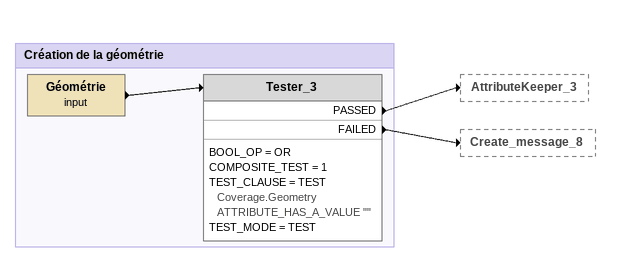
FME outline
Bookmark: Création de la géométrie
Géométrie (input)
    -> Tester_3
Tester_3
    BOOL_OP = OR
    COMPOSITE_TEST = 1
    TEST_CLAUSE = TEST Coverage.Geometry ATTRIBUTE_HAS_A_VALUE ""
    TEST_MODE = TEST
    PASSED -> AttributeKeeper_3
    FAILED -> Create_message_8
